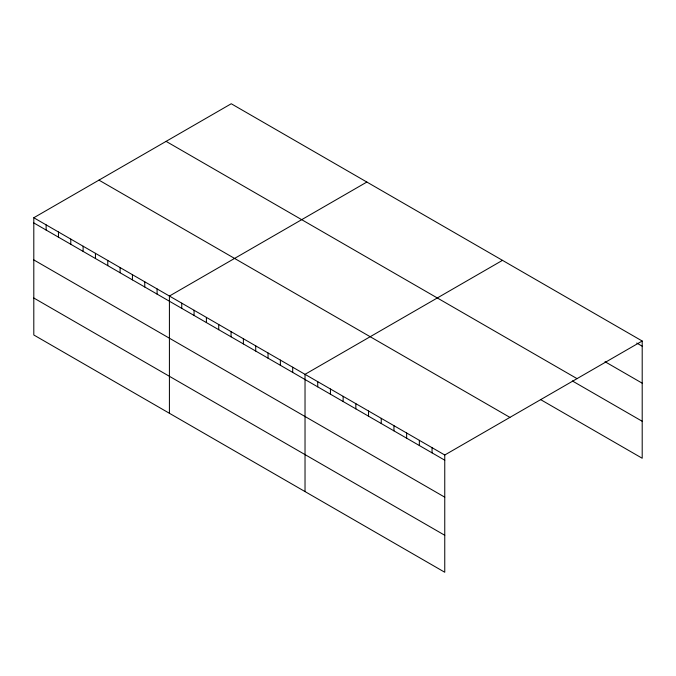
<?xml version="1.0" encoding="UTF-8"?>
<svg xmlns="http://www.w3.org/2000/svg" width="676" height="676" viewBox="0 0 676 676"><rect width="100%" height="100%" fill="white"/><g stroke="black" fill="none" stroke-linecap="round" stroke-linejoin="round"><path stroke-width="1.01" d="M444.757 497.173L444.757 455.007L33.8 217.748L33.8 334.983L444.757 572.251L444.757 497.173L33.8 259.914M540.58 399.584L642.2 458.252L642.2 341.017L231.243 103.749L33.8 217.748M366.857 182.047L169.414 296.046L169.414 413.281M502.479 260.345L305.028 374.335L305.028 491.579M444.757 455.007L642.2 341.017M636.758 343.053L642.2 346.196M605.003 361.702L642.2 383.182M166.085 141.369L577.042 378.636M572.335 380.943L642.2 421.275M98.958 180.129L509.915 417.388M33.8 222.928L444.757 460.195M33.8 298.006L444.757 535.274M432.048 447.673L432.048 452.861M419.348 440.338L419.348 445.526M406.648 433.003L406.648 438.192M393.947 425.677L393.947 430.857M381.247 418.343L381.247 423.522M368.538 411.008L368.538 416.196M355.838 403.673L355.838 408.862M343.138 396.339L343.138 401.527M330.437 389.004L330.437 394.192M317.728 381.67L317.728 386.858M292.7 367.22L292.7 372.408M280.371 360.105L280.371 365.285M268.042 352.982L268.042 358.17M255.714 345.867L255.714 351.055M243.385 338.752L243.385 343.932M231.057 331.629L231.057 336.817M218.728 324.514L218.728 329.702M206.4 317.399L206.4 322.579M194.071 310.276L194.071 315.464M181.743 303.161L181.743 308.349M157.085 288.922L157.085 294.111M144.757 281.808L144.757 286.996M132.428 274.693L132.428 279.872M120.1 267.569L120.1 272.758M107.771 260.454L107.771 265.643M95.443 253.331L95.443 258.519M83.114 246.216L83.114 251.404M70.786 239.101L70.786 244.29M58.457 231.978L58.457 237.166M46.129 224.863L46.129 230.051"/></g></svg>
